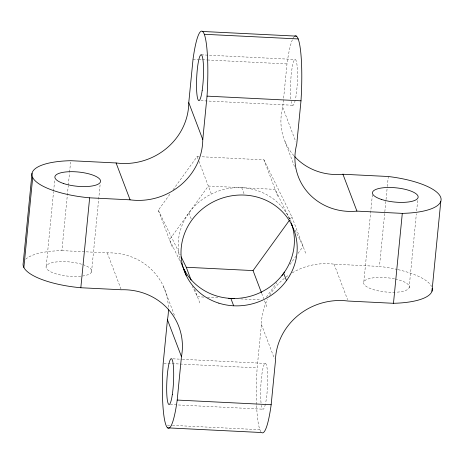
<?xml version="1.0" encoding="UTF-8"?>
<svg xmlns="http://www.w3.org/2000/svg" width="464" height="464" viewBox="0 0 464 464"><rect width="100%" height="100%" fill="white"/><g stroke="black" fill="none" stroke-linecap="round" stroke-linejoin="round"><path stroke-width="0.35" stroke-dasharray="2.32 1.74" d="M46.255 266.058L53.528 191.963M53.604 191.243L54.729 179.736M25.665 259.231A58.296 18.16 5.6 0 1 61.886 250.624L68.243 185.878M68.318 185.159L69.513 172.927M69.588 172.208L70.574 162.139M91.53 272.061L100.212 183.576M256.551 404.411A58.824 8.543 -87.2 0 1 257.155 367.865L261.412 324.446A62.28 58.487 -20.8 0 1 267.426 299.477M293.869 155.655A58.771 55.193 -20.8 0 1 282.727 107.352L286.99 63.939A58.824 8.543 -87.2 0 1 292.575 39.341M363.834 281.863L372.377 194.822M397.37 269.491A58.824 18.322 5.6 0 0 379.465 266.429L385.961 200.245M386.031 199.526L387.231 187.294M387.301 186.574L388.293 176.506M409.103 287.86L416.376 213.765M416.66 210.888L417.722 200.1M172.306 247.115L158.299 210.238L170.537 193.314M173.072 189.811L197.13 156.542L200.721 156.722M290.197 219.223L291.885 216.885L263.923 159.865L201.44 156.757M266.371 297.163L276.921 282.57M290.006 264.48L295.916 256.308M298.021 253.39L303.091 246.384L294.507 228.891M201.364 54.822L295.324 59.496M193.03 59.259L198.087 59.514M198.812 59.549L201.701 59.694M202.426 59.728L206.758 59.943M207.483 59.978L286.99 63.939M200.866 100.682L292.656 105.253M61.886 250.624L107.259 252.88A62.292 58.499 -20.8 0 1 168.391 307.707M292.256 272.844A62.28 58.487 -20.8 0 1 334.097 264.167L379.465 266.429M203.858 297.076L197.467 296.757L192.38 286.392M207.414 297.256L219.495 297.853M240.81 298.915L260.704 299.906M172.973 358.823L181.65 359.252M182.369 359.287L265.489 363.422M163.914 363.225L257.155 367.865M170.305 404.579L262.821 409.178M167.376 425.117L171.715 425.331M172.44 425.366L259.892 429.722M291.334 222.413L275.129 189.364L208.336 186.041L169.505 239.737L180.624 262.415M158.299 210.238L180.223 254.951M282.727 107.352L295.713 141.549M334.097 264.167L347.594 299.703M285.012 141.555L295.203 168.374M291.885 216.885L305.892 253.762M289.107 217.877L289.617 219.217M263.923 159.865L277.93 196.742M241.732 187.705L244.279 194.41M261.713 293.376L263.749 298.741M264.515 300.753L267.061 307.458M261.412 324.446L274.404 358.637M197.13 156.542L198.656 160.567M198.911 161.234L211.137 193.418M188.918 212.889L191.209 218.921M194.665 289.385L200.268 304.135M163.479 286.503L174.94 316.668M107.259 252.88L121.011 289.084M181.006 262.276A58.534 54.972 -20.8 0 1 216.647 191.725A58.534 54.972 -20.8 0 1 290.296 220.481M292.912 38.634A58.824 8.543 -87.2 0 1 293.927 36.969M269.665 295.319A62.28 58.487 -20.8 0 1 285.406 277.507M285.952 277.083A62.28 58.487 -20.8 0 1 289.333 274.676M398.077 269.654A58.824 18.322 5.6 0 1 431.613 286.59M395.386 279.044A22.956 7.151 5.6 0 1 409.323 286.827A22.956 7.151 5.6 0 1 395.728 292.25M395.044 292.279A22.956 7.151 5.6 0 1 363.614 282.883A22.956 7.151 5.6 0 1 394.771 278.91M260.907 431.758A58.824 8.543 -87.2 0 1 256.604 405.727M290.876 98.931A22.956 3.335 -87.2 0 1 292.448 66.039A22.956 3.335 -87.2 0 1 297.198 66.764A22.956 3.335 -87.2 0 1 295.353 99.615M295.179 100.381A22.956 3.335 -87.2 0 1 291.206 101.436M82.952 264.642A22.956 7.151 5.6 0 1 77.697 276.463A22.956 7.151 5.6 0 1 46.191 266.208A22.956 7.151 5.6 0 1 82.36 264.451M261.041 402.856A22.956 3.335 -87.2 0 1 262.607 369.965A22.956 3.335 -87.2 0 1 267.363 370.695A22.956 3.335 -87.2 0 1 265.518 403.547M265.344 404.306A22.956 3.335 -87.2 0 1 261.371 405.362"/><path stroke-width="0.7" d="M32.028 173.258L23.2 263.181A58.296 18.16 5.6 0 0 80.823 287.744L121.266 289.756A62.292 58.499 -20.8 0 1 181.459 356.648L177.202 400.061A58.824 8.543 -87.2 0 1 165.932 425.047A58.824 8.543 -87.2 0 1 163.195 363.19L167.452 319.771A62.292 58.499 -20.8 0 0 168.415 309.128M23.873 267.479L32.7 177.555A58.296 18.16 5.6 0 1 70.714 160.701L116.087 162.957A62.089 58.307 -20.8 0 0 188.767 102.677L193.03 59.259A58.824 8.543 -87.2 0 1 204.293 34.278L298.253 38.953M80.823 287.744L89.651 197.821A58.296 18.16 5.6 0 1 32.7 177.555M89.651 197.821L130.094 199.833A62.089 58.307 -20.8 0 0 202.774 139.554L207.037 96.135A58.824 8.543 -87.2 0 0 204.293 34.278M167.672 427.86L261.632 432.535A58.824 8.543 -87.2 0 0 271.162 404.741L275.419 361.323A62.28 58.487 -20.8 0 1 348.104 301.043L393.472 303.299A58.824 18.322 5.6 0 0 432.21 288.527M294.588 36.273A58.824 8.543 -87.2 0 1 300.997 100.81L296.734 144.229A58.771 55.193 -20.8 0 0 356.932 211.12L402.3 213.376A58.824 18.322 5.6 0 0 440.661 197.2A58.824 18.322 5.6 0 0 388.293 176.506L342.925 174.244A58.771 55.193 -20.8 0 1 294.762 156.646M393.472 303.299L402.3 213.376M431.972 291.264L440.8 201.341M261.458 292.709L253.054 270.582L289.35 220.388M281.984 275.57L284.519 272.066M202.553 31.465L296.513 36.14M207.037 96.135L300.997 100.81M181.175 256.894L186.261 267.258L253.054 270.582M228.729 298.317L234.413 298.596M177.202 400.061L271.162 404.741M184.44 270.193L185.072 271.486M342.925 174.244L356.932 211.12M291.398 223.909L291.908 225.249M283.672 273.232L286.474 280.61M188.767 102.677L202.774 139.554M230.863 298.422L233.665 305.793M186.261 267.258L191.098 280.001M186.284 275.622L183.483 268.25A58.534 54.972 -20.8 0 0 257.717 293.695A58.534 54.972 -20.8 0 0 291.346 223.167M116.087 162.957L130.094 199.833M167.452 319.771L181.459 356.648M183.176 267.606A58.534 54.972 -20.8 0 1 181.244 262.955M218.875 303.166A58.534 54.972 -20.8 0 0 296.374 238.89A58.534 54.972 -20.8 0 0 202.037 209.258A58.534 54.972 -20.8 0 0 218.875 303.166M63.661 183.553A22.956 7.151 5.6 0 0 100.357 182.137A22.956 7.151 5.6 0 0 69.142 171.721A22.956 7.151 5.6 0 0 63.661 183.553M202.188 90.439A22.956 3.335 -87.2 0 0 201.364 54.822A22.956 3.335 -87.2 0 0 196.545 87.835A22.956 3.335 -87.2 0 0 202.188 90.439M381.234 199.358A22.956 7.151 5.6 0 0 417.931 197.942A22.956 7.151 5.6 0 0 386.721 187.526A22.956 7.151 5.6 0 0 381.234 199.358M172.347 394.371A22.956 3.335 -87.2 0 0 171.529 358.747A22.956 3.335 -87.2 0 0 166.709 391.761A22.956 3.335 -87.2 0 0 172.347 394.371"/></g></svg>
